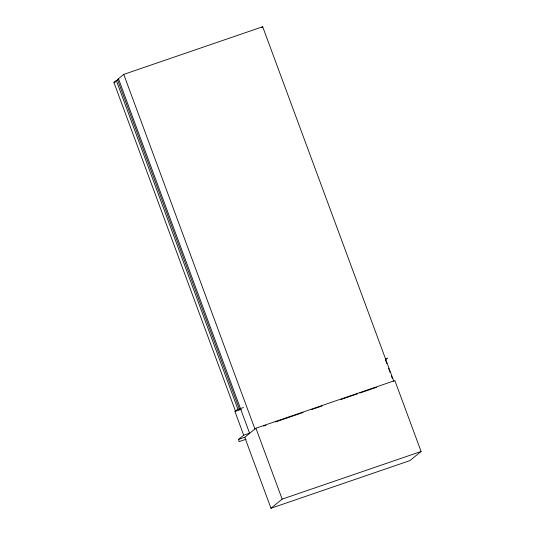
<?xml version="1.0" encoding="UTF-8"?>
<svg xmlns="http://www.w3.org/2000/svg" width="535" height="535" viewBox="0 0 535 535"><rect width="100%" height="100%" fill="white"/><g stroke="black" fill="none" stroke-linecap="round" stroke-linejoin="round"><path stroke-width="0.8" d="M235.534 411.221L113.908 82.43L116.309 80.471L117.887 79.929M393.86 381.375L262.685 26.75L123.752 74.392L117.466 79.528L239.379 409.101M261.508 27.713L262.685 26.75M246.167 439.202L239.071 441.629L238.65 439.329L243.699 435.209L234.932 411.509L237.165 409.69L243.472 407.523M255.924 428.207L244.756 437.322L270.991 508.25L409.924 460.608L421.092 451.486L394.857 380.566L255.924 428.207L282.159 499.128L270.991 508.25M113.908 82.43L115.486 81.888M385.307 358.885L387.674 358.076L385.441 359.901L386.852 363.72M234.932 411.509L241.238 409.349M263.615 426.041L265.982 425.225M275.458 421.981L303.084 412.505M311.765 409.529L322.03 406.005M340.976 399.511L357.554 393.827M359.921 393.011L376.5 387.327M243.699 435.209L249.216 433.317M238.65 439.329L244.956 437.169M282.159 499.128L421.092 451.486M388.55 368.307L389.962 372.126M391.379 375.951L392.229 378.245M123.752 74.392L254.934 429.016M118.456 78.719L249.638 433.337M116.309 80.471L237.928 409.262"/></g></svg>
